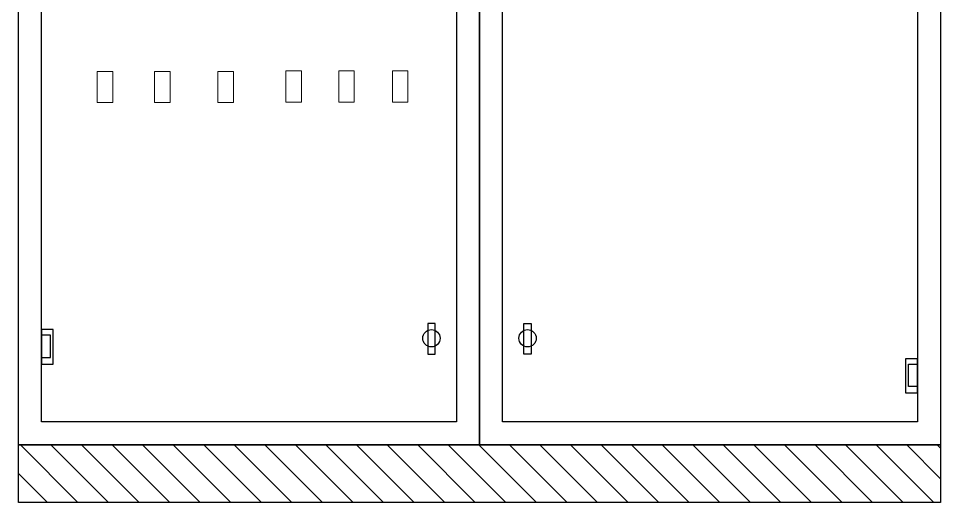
# Model space of a CAD drawing. Header units: millimetres. Extents: x 330554 to 656471, y 11007 to 130943.
# Drawn here: x 418353 to 419953, y 93531 to 94371 of the extents above; entities that cross this region are included whole.
import ezdxf

# ---------------------------------------------------------------- set-up
doc = ezdxf.new("R2010")
doc.units = ezdxf.units.MM
doc.header["$LTSCALE"] = 6
doc.linetypes.add('CENTER2', pattern=[1.125, 0.75, -0.125, 0.125, -0.125])
for name, color, linetype in [('thước đo', 3, 'Continuous'), ('đèn báo pha', 10, 'Continuous'), ('đường tâm', 30, 'CENTER2')]:
    doc.layers.add(name, color=color, linetype=linetype)
doc.layers.add('đường khung', color=7, linetype='Continuous', lineweight=30)

msp = doc.modelspace()

# ---------------------------------------------------------------- hatches: boundary and pattern name
at = {"layer": 'thước đo', "linetype": 'ByBlock', "ltscale": 8}
h = msp.add_hatch(dxfattribs=at)
h.set_pattern_fill('ANSI31', color=0, scale=300, style=0)
h.set_pattern_definition([(135, (673818.87, 92408.185), (26.5165043, 26.5165043), [])])
h.paths.add_polyline_path([(419952.869, 93530.685), (418352.869, 93530.685), (418352.869, 93630.685), (419952.869, 93630.685)])

# ---------------------------------------------------------------- linework, layer by layer
at = {"layer": 'thước đo', "color": 0, "linetype": 'ByBlock', "ltscale": 8}
for points in [[(419952.869, 93630.685), (418352.869, 93630.685), (418352.869, 95230.685), (419952.869, 95230.685)], [(419152.869, 93630.685), (418352.869, 93630.685), (418352.869, 95230.685), (419152.869, 95230.685)], [(419952.869, 93630.685), (419152.869, 93630.685), (419152.869, 95230.685), (419952.869, 95230.685)], [(419062.998, 93788.213), (419075.998, 93788.213), (419075.998, 93841.213), (419062.998, 93841.213)], [(419242.741, 93788.213), (419229.741, 93788.213), (419229.741, 93841.213), (419242.741, 93841.213)], [(419952.869, 93530.685), (418352.869, 93530.685), (418352.869, 93630.685), (419952.869, 93630.685)]]:
    msp.add_lwpolyline(points, close=True, dxfattribs=at)
at = {"layer": 'thước đo', "color": 7, "lineweight": 18, "ltscale": 8}
for points in [[(418489.496, 94224.902), (418516.496, 94224.902), (418516.496, 94278.902), (418489.496, 94278.902)], [(418588.996, 94224.902), (418615.996, 94224.902), (418615.996, 94278.902), (418588.996, 94278.902)], [(418698.996, 94224.902), (418725.996, 94224.902), (418725.996, 94278.902), (418698.996, 94278.902)], [(418816.996, 94225.54), (418843.996, 94225.54), (418843.996, 94279.54), (418816.996, 94279.54)], [(418908.661, 94225.54), (418935.661, 94225.54), (418935.661, 94279.54), (418908.661, 94279.54)], [(419001.661, 94225.54), (419028.661, 94225.54), (419028.661, 94279.54), (419001.661, 94279.54)]]:
    msp.add_lwpolyline(points, close=True, dxfattribs=at)
at = {"layer": 'thước đo', "color": 0, "linetype": 'ByBlock', "ltscale": 8}
for centre in [(419069.498, 93815.713), (419236.241, 93815.713)]:
    msp.add_circle(centre, 15, dxfattribs=at)
at = {"layer": 'đèn báo pha', "color": 1, "ltscale": 8}
for points in [[(419112.869, 93670.685), (418392.869, 93670.685), (418392.869, 95190.685), (419112.869, 95190.685)], [(419912.869, 93670.685), (419192.869, 93670.685), (419192.869, 95190.685), (419912.869, 95190.685)]]:
    msp.add_lwpolyline(points, close=True, dxfattribs=at)
at = {"layer": 'đường khung', "ltscale": 8}
for p, q in [((418412.869, 93830.685), (418392.869, 93830.685)), ((418412.869, 93830.685), (418392.869, 93830.685)), ((418392.869, 93770.685), (418392.869, 93830.685)), ((418412.869, 93770.685), (418412.869, 93830.685)), ((418412.869, 93770.685), (418412.869, 93830.685)), ((418408.773, 93821.033), (418392.869, 93821.033)), ((418408.773, 93782.12), (418408.773, 93821.033)), ((418392.869, 93782.12), (418408.773, 93782.12)), ((419892.869, 93720.685), (419892.869, 93780.685)), ((419892.869, 93780.685), (419912.869, 93780.685)), ((419892.869, 93720.685), (419892.869, 93780.685)), ((419892.869, 93780.685), (419912.869, 93780.685)), ((419912.869, 93720.685), (419912.869, 93780.685)), ((418392.869, 93770.685), (418412.869, 93770.685)), ((418392.869, 93770.685), (418412.869, 93770.685)), ((419896.966, 93732.12), (419896.966, 93771.033)), ((419896.966, 93771.033), (419912.869, 93771.033)), ((419912.869, 93732.12), (419896.966, 93732.12)), ((419912.869, 93720.685), (419892.869, 93720.685)), ((419912.869, 93720.685), (419892.869, 93720.685))]:
    msp.add_line(p, q, dxfattribs=at)
for points in [[(418412.869, 93830.685), (418392.869, 93830.685), (418392.869, 93770.685), (418412.869, 93770.685)], [(419892.869, 93780.685), (419912.869, 93780.685), (419912.869, 93720.685), (419892.869, 93720.685)]]:
    msp.add_lwpolyline(points, close=True, dxfattribs=at)
at = {"layer": 'đường tâm', "ltscale": 8}
for p, q in [((418408.773, 93821.033), (418392.869, 93821.033)), ((418408.773, 93782.12), (418408.773, 93821.033)), ((418392.869, 93782.12), (418408.773, 93782.12)), ((419896.966, 93732.12), (419896.966, 93771.033)), ((419896.966, 93771.033), (419912.869, 93771.033)), ((419912.869, 93732.12), (419896.966, 93732.12))]:
    msp.add_line(p, q, dxfattribs=at)

doc.saveas('drawing.dxf')
